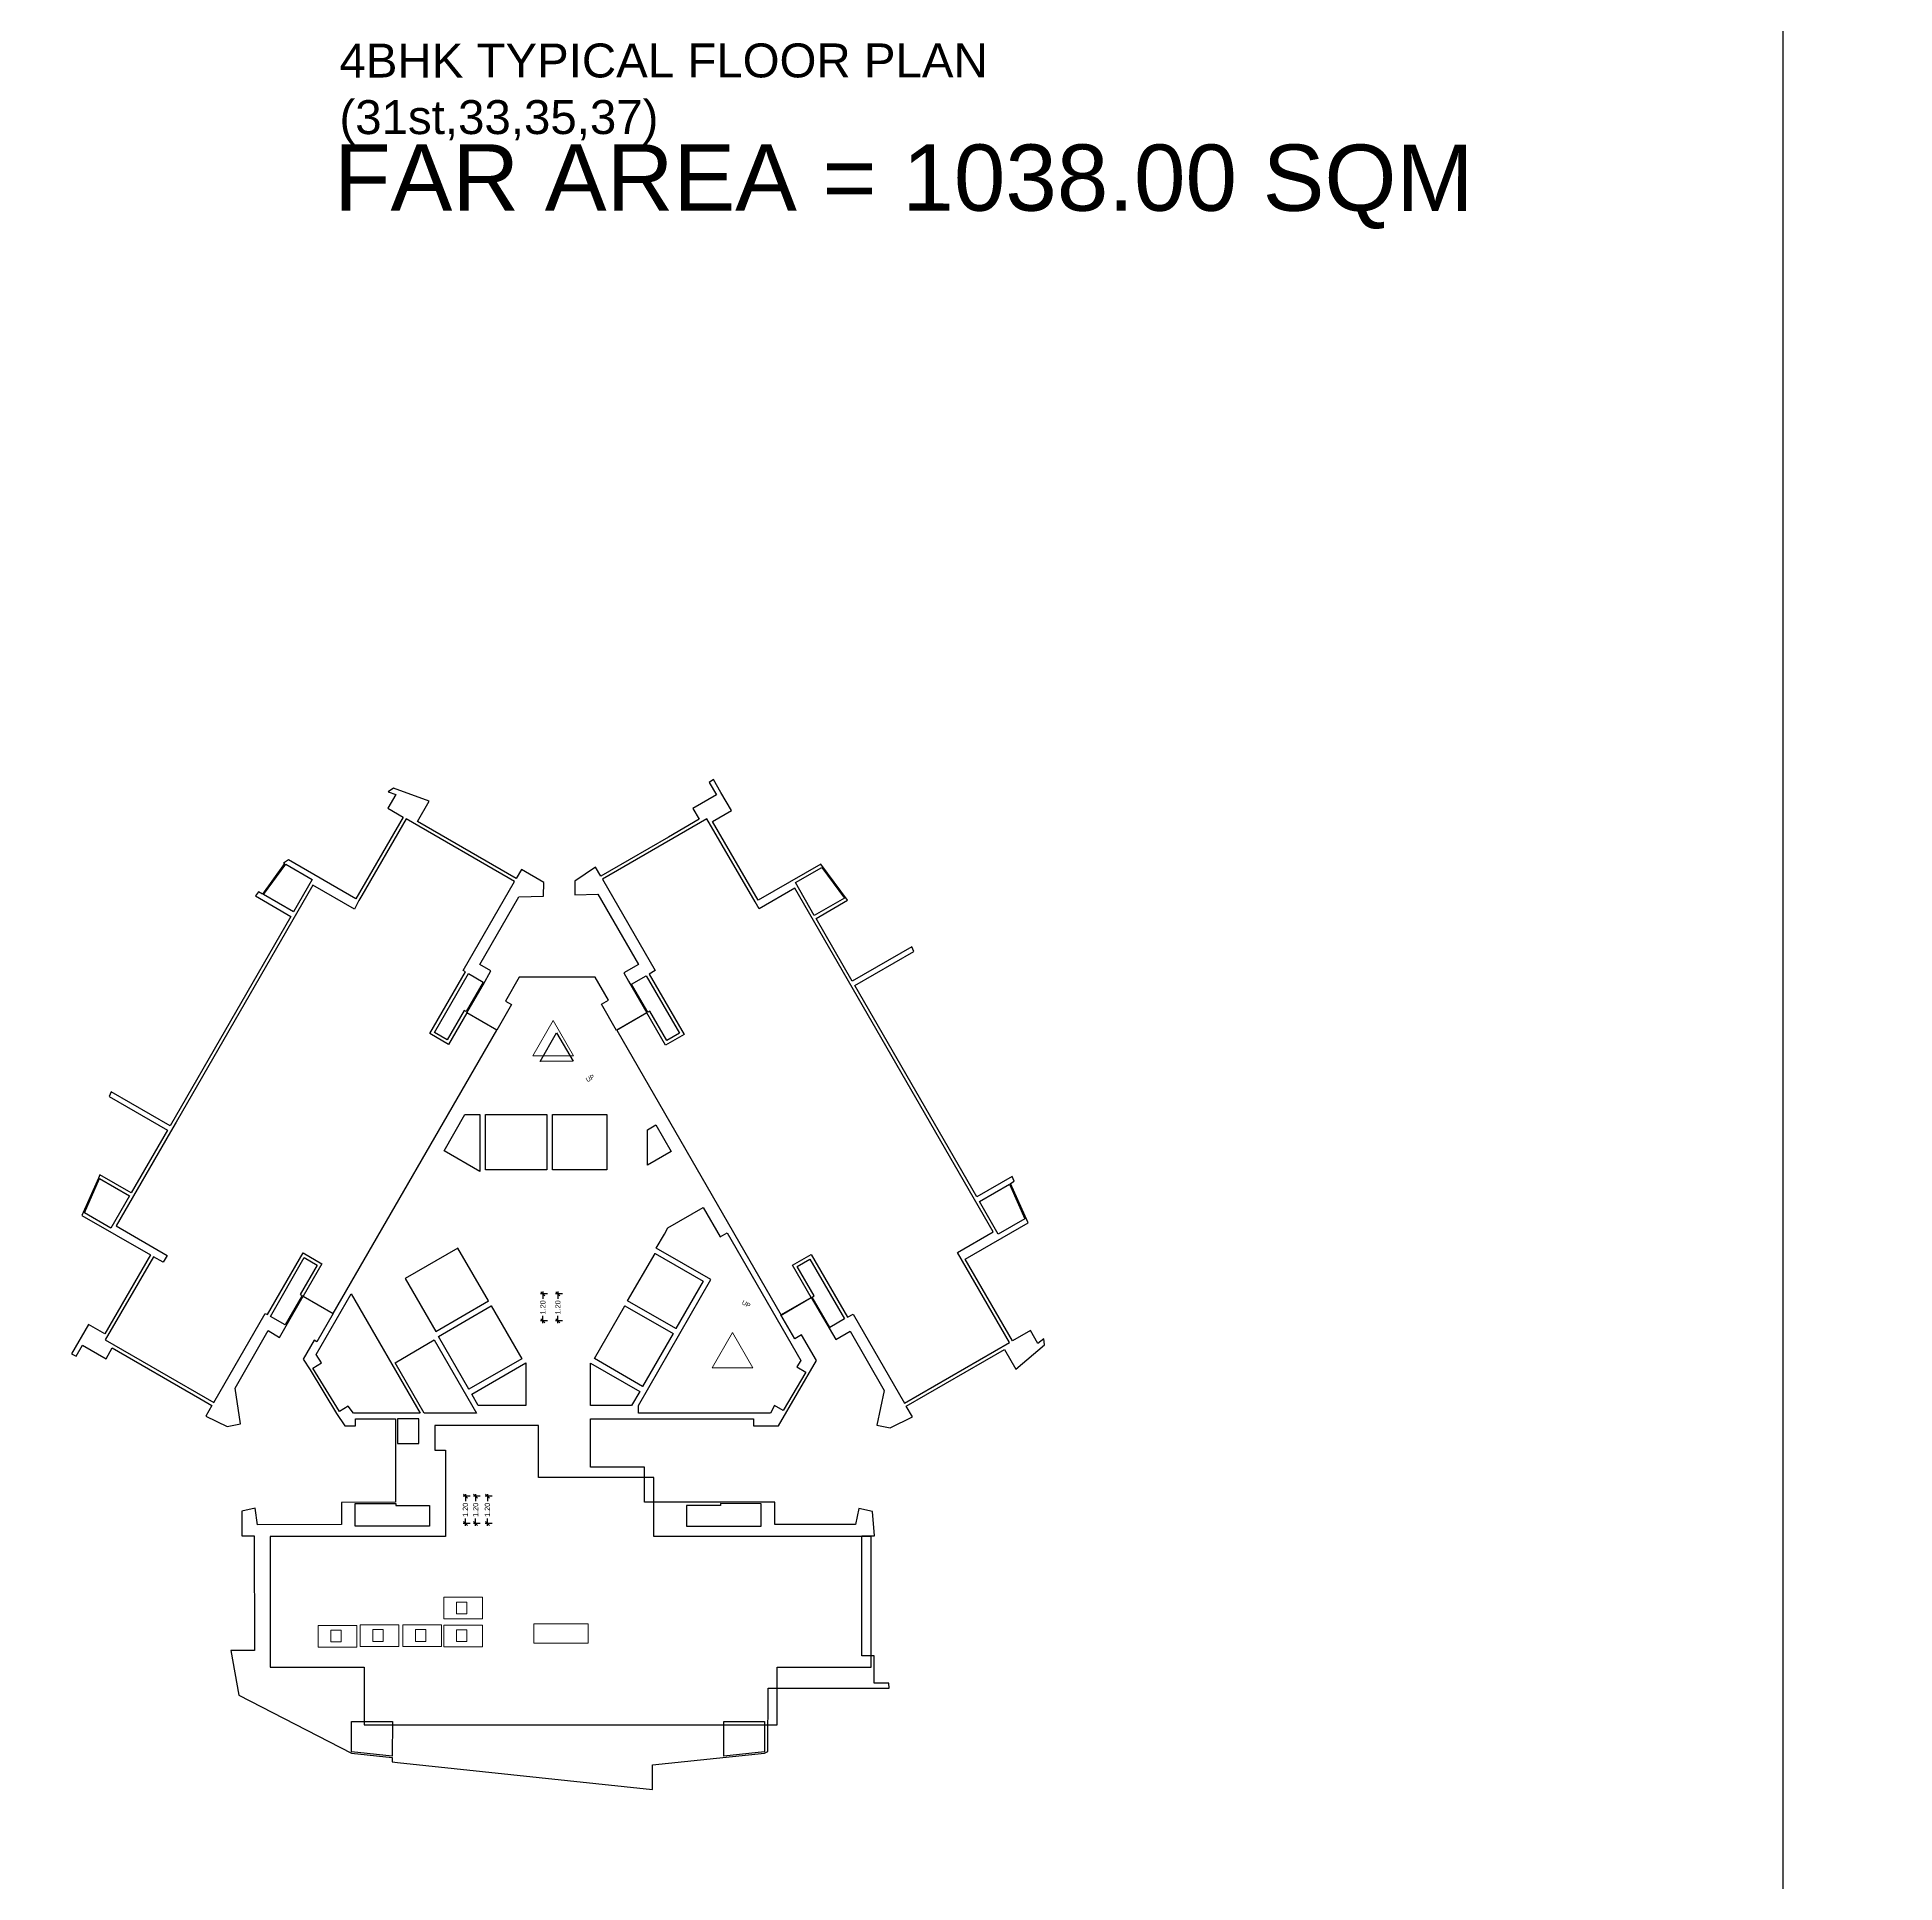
# Model space of a CAD drawing. Header units: metres. Extents: x 256329 to 886268, y -249371 to 355.
# Drawn here: x 281942.4 to 282024.5, y -721.7 to -640.1 of the extents above; entities that cross this region are included whole.
import ezdxf

# ---------------------------------------------------------------- set-up
doc = ezdxf.new("R2010")
doc.units = ezdxf.units.M
doc.header["$MEASUREMENT"] = 0
doc.header["$PDMODE"] = 35
doc.linetypes.add('CONTINOUS', pattern=[0])
doc.layers.get('0').update_dxf_attribs({"lineweight": 18})
doc.layers.get('Defpoints').update_dxf_attribs({"lineweight": 20})
doc.layers.add('A_TEXT', color=4, linetype='Continuous', lineweight=0, transparency=0.3)
for name, color, linetype, lineweight in [('BLK_1_FLR_37_BATH', 7, 'Continuous', 0), ('BLK_1_FLR_37_EXIT_WIDTH_DOOR', 7, 'Continuous', 0), ('BLK_1_FLR_37_LIFT_10', 7, 'Continuous', 0), ('BLK_1_FLR_37_LIFT_11', 7, 'Continuous', 0), ('BLK_1_FLR_37_LIFT_12', 7, 'Continuous', 0), ('BLK_1_FLR_37_LIFT_7', 7, 'Continuous', 0), ('BLK_1_FLR_37_LIFT_8', 7, 'Continuous', 0), ('BLK_1_FLR_37_LIFT_9', 7, 'Continuous', 0), ('BLK_1_FLR_37_UNITFA', 7, 'Continuous', 0)]:
    doc.layers.add(name, color=color, linetype=linetype, lineweight=lineweight)
for name, color, linetype in [('BLK_1_FLR_37_BLT_UP_AREA', 25, 'Continuous'), ('BLK_1_FLR_37_BLT_UP_AREA_DEDUCT', 25, 'Continuous'), ('BLK_1_FLR_37_CARPET_AREA', 25, 'Continuous'), ('BLK_1_FLR_37_FAR_AREA_DEDUCT', 7, 'Continuous'), ('BLK_1_FLR_37_WATER_CLOSET', 2, 'Continuous')]:
    doc.layers.add(name, color=color, linetype=linetype)
doc.layers.add('BLK_1_FLR_37_EXIT_WIDTH_STAIR', color=7, linetype='Continuous', plot=False)
doc.layers.add('SPA COMMENT', color=7, linetype='Continuous', true_color=0xeb0505)
doc.styles.add('Arial', font='arial.ttf')
doc.styles.get("Standard").update_dxf_attribs({"font": 'arial.ttf'})
doc.dimstyles.new('METRIC DIM', dxfattribs={"dimtxt": 0.23, "dimasz": 0.18, "dimexe": 0.1, "dimexo": 0.1, "dimgap": 0.09, "dimtad": 0, "dimzin": 0, "dimdsep": 46, "dimtxsty": 'Standard', "dimblk": 'OBLIQUE', "dimcen": 0, "dimdle": 0.1, "dimclrd": 147, "dimclre": 147, "dimclrt": 7, "dimadec": 0, "dimazin": 0, "dimtfac": 1, "dimtofl": 0, "dimtmove": 0, "dimatfit": 2, "dimfxl": 0.125, "dimtolj": 1, "dimtzin": 0, "dimarcsym": 0})

# ---------------------------------------------------------------- blocks, each defined once
blk = doc.blocks.new('_Oblique')
at = {"color": 0, "linetype": 'ByBlock', "lineweight": -2}
blk.add_line((-0.5, -0.5), (0.5, 0.5), dxfattribs=at)
blk = doc.blocks.new('*D137')
at = {"layer": 'BLK_1_FLR_37_EXIT_WIDTH_DOOR', "color": 147, "lineweight": -2, "transparency": 16777216}
for p, q in [((281962.506594, -704.585957), (281962.199531, -704.585957)), ((281962.299531, -704.485957), (281962.299531, -704.809257)), ((281962.506594, -705.787557), (281962.199531, -705.787557)), ((281962.299531, -705.887557), (281962.299531, -705.564257))]:
    blk.add_line(p, q, dxfattribs=at)
at = {"layer": 'Defpoints', "color": 0, "transparency": 16777216}
for p in [(281962.606594, -704.585957), (281962.299531, -705.787557), (281962.606594, -705.787557)]:
    blk.add_point(p, dxfattribs=at)
at = {"layer": 'BLK_1_FLR_37_EXIT_WIDTH_DOOR', "color": 147, "lineweight": -2, "transparency": 16777216, "xscale": 0.18, "yscale": 0.18, "zscale": 0.18}
for p, rotation in [((281962.299531, -704.585957), 90), ((281962.299531, -705.787557), 270)]:
    blk.add_blockref('_Oblique', p, dxfattribs=dict(at, rotation=rotation))
at = {"layer": 'BLK_1_FLR_37_EXIT_WIDTH_DOOR', "color": 7, "transparency": 16777216, "insert": (281962.299531, -705.186757), "char_height": 0.23, "attachment_point": 5, "rotation": 90}
blk.add_mtext('\\A1;1.20', dxfattribs=at)
blk = doc.blocks.new('*D138')
at = {"layer": 'BLK_1_FLR_37_EXIT_WIDTH_DOOR', "color": 147, "lineweight": -2, "transparency": 16777216}
for p, q in [((281961.986026, -704.585957), (281961.678963, -704.585957)), ((281961.778963, -704.485957), (281961.778963, -704.809257)), ((281961.986026, -705.787557), (281961.678963, -705.787557)), ((281961.778963, -705.887557), (281961.778963, -705.564257))]:
    blk.add_line(p, q, dxfattribs=at)
at = {"layer": 'Defpoints', "color": 0, "transparency": 16777216}
for p in [(281962.086026, -704.585957), (281961.778963, -705.787557), (281962.086026, -705.787557)]:
    blk.add_point(p, dxfattribs=at)
at = {"layer": 'BLK_1_FLR_37_EXIT_WIDTH_DOOR', "color": 147, "lineweight": -2, "transparency": 16777216, "xscale": 0.18, "yscale": 0.18, "zscale": 0.18}
for p, rotation in [((281961.778963, -704.585957), 90), ((281961.778963, -705.787557), 270)]:
    blk.add_blockref('_Oblique', p, dxfattribs=dict(at, rotation=rotation))
at = {"layer": 'BLK_1_FLR_37_EXIT_WIDTH_DOOR', "color": 7, "transparency": 16777216, "insert": (281961.778963, -705.186757), "char_height": 0.23, "attachment_point": 5, "rotation": 90}
blk.add_mtext('\\A1;1.20', dxfattribs=at)
blk = doc.blocks.new('*D139')
at = {"layer": 'BLK_1_FLR_37_EXIT_WIDTH_DOOR', "color": 147, "lineweight": -2, "transparency": 16777216}
for p, q in [((281961.535647, -704.585957), (281961.228584, -704.585957)), ((281961.328584, -704.485957), (281961.328584, -704.809257)), ((281961.535647, -705.787557), (281961.228584, -705.787557)), ((281961.328584, -705.887557), (281961.328584, -705.564257))]:
    blk.add_line(p, q, dxfattribs=at)
at = {"layer": 'Defpoints', "color": 0, "transparency": 16777216}
for p in [(281961.635647, -704.585957), (281961.328584, -705.787557), (281961.635647, -705.787557)]:
    blk.add_point(p, dxfattribs=at)
at = {"layer": 'BLK_1_FLR_37_EXIT_WIDTH_DOOR', "color": 147, "lineweight": -2, "transparency": 16777216, "xscale": 0.18, "yscale": 0.18, "zscale": 0.18}
for p, rotation in [((281961.328584, -704.585957), 90), ((281961.328584, -705.787557), 270)]:
    blk.add_blockref('_Oblique', p, dxfattribs=dict(at, rotation=rotation))
at = {"layer": 'BLK_1_FLR_37_EXIT_WIDTH_DOOR', "color": 7, "transparency": 16777216, "insert": (281961.328584, -705.186757), "char_height": 0.23, "attachment_point": 5, "rotation": 90}
blk.add_mtext('\\A1;1.20', dxfattribs=at)
blk = doc.blocks.new('*D140')
at = {"layer": 'BLK_1_FLR_37_EXIT_WIDTH_STAIR', "color": 147, "lineweight": -2, "transparency": 16777216}
for p, q in [((281964.959089, -695.637078), (281964.652026, -695.637078)), ((281964.752026, -695.537078), (281964.752026, -695.860378)), ((281964.752026, -696.938678), (281964.752026, -696.615378)), ((281964.959089, -696.838678), (281964.652026, -696.838678))]:
    blk.add_line(p, q, dxfattribs=at)
at = {"layer": 'Defpoints', "color": 0, "transparency": 16777216}
for p in [(281965.059089, -695.637078), (281964.752026, -696.838678), (281965.059089, -696.838678)]:
    blk.add_point(p, dxfattribs=at)
at = {"layer": 'BLK_1_FLR_37_EXIT_WIDTH_STAIR', "color": 147, "lineweight": -2, "transparency": 16777216, "xscale": 0.18, "yscale": 0.18, "zscale": 0.18}
for p, rotation in [((281964.752026, -695.637078), 90), ((281964.752026, -696.838678), 270)]:
    blk.add_blockref('_Oblique', p, dxfattribs=dict(at, rotation=rotation))
at = {"layer": 'BLK_1_FLR_37_EXIT_WIDTH_STAIR', "color": 7, "transparency": 16777216, "insert": (281964.752026, -696.237878), "char_height": 0.23, "attachment_point": 5, "rotation": 90}
blk.add_mtext('\\A1;1.20', dxfattribs=at)
blk = doc.blocks.new('*D141')
at = {"layer": 'BLK_1_FLR_37_EXIT_WIDTH_STAIR', "color": 147, "lineweight": -2, "transparency": 16777216}
for p, q in [((281965.620035, -695.637078), (281965.312971, -695.637078)), ((281965.412971, -695.537078), (281965.412971, -695.860378)), ((281965.412971, -696.938678), (281965.412971, -696.615378)), ((281965.620035, -696.838678), (281965.312971, -696.838678))]:
    blk.add_line(p, q, dxfattribs=at)
at = {"layer": 'Defpoints', "color": 0, "transparency": 16777216}
for p in [(281965.720035, -695.637078), (281965.412971, -696.838678), (281965.720035, -696.838678)]:
    blk.add_point(p, dxfattribs=at)
at = {"layer": 'BLK_1_FLR_37_EXIT_WIDTH_STAIR', "color": 147, "lineweight": -2, "transparency": 16777216, "xscale": 0.18, "yscale": 0.18, "zscale": 0.18}
for p, rotation in [((281965.412971, -695.637078), 90), ((281965.412971, -696.838678), 270)]:
    blk.add_blockref('_Oblique', p, dxfattribs=dict(at, rotation=rotation))
at = {"layer": 'BLK_1_FLR_37_EXIT_WIDTH_STAIR', "color": 7, "transparency": 16777216, "insert": (281965.412971, -696.237878), "char_height": 0.23, "attachment_point": 5, "rotation": 90}
blk.add_mtext('\\A1;1.20', dxfattribs=at)

msp = doc.modelspace()

# ---------------------------------------------------------------- linework, layer by layer
at = {"color": 5, "linetype": 'CONTINOUS', "elevation": 0.042641}
for points in [[(281964.303595, -685.121857), (281965.200404, -683.561173)], [(281966.103595, -685.121857), (281965.200404, -683.561173)], [(281966.103595, -685.121857), (281964.303595, -685.121857)], [(281972.225292, -698.917575), (281973.122102, -697.356891)], [(281974.025292, -698.917575), (281973.122102, -697.356891)], [(281974.025292, -698.917575), (281972.225292, -698.917575)]]:
    msp.add_lwpolyline(points, close=True, dxfattribs=at)
at = {"layer": 'BLK_1_FLR_37_BATH', "color": 3, "linetype": 'ByBlock', "lineweight": 9}
for points in [[(281962.076814, -710.002321), (281960.375014, -710.002321), (281960.375014, -709.048485), (281962.076814, -709.048485)], [(281956.528571, -711.247261), (281954.826771, -711.247261), (281954.826771, -710.293425), (281956.528571, -710.293425)], [(281958.386465, -711.221831), (281956.684665, -711.221831), (281956.684665, -710.267994), (281958.386465, -710.267994)], [(281960.269867, -711.221831), (281958.568067, -711.221831), (281958.568067, -710.267994), (281960.269867, -710.267994)], [(281962.076814, -711.234547), (281960.375014, -711.234547), (281960.375014, -710.280711), (281962.076814, -710.280711)]]:
    msp.add_lwpolyline(points, close=True, dxfattribs=at)
at = {"layer": 'BLK_1_FLR_37_BLT_UP_AREA', "color": 14, "elevation": 0.042641}
msp.add_lwpolyline([(281964.78582, -677.468037), (281963.805263, -676.892687), (281963.577368, -677.288052), (281959.216302, -674.773855), (281959.733104, -673.878767), (281958.154791, -673.295614), (281957.921753, -673.454653), (281958.255019, -673.580276), (281957.907207, -674.184485), (281958.573207, -674.572383), (281956.493447, -678.187429), (281953.506705, -676.463206), (281953.293111, -676.605427), (281953.338111, -676.63141), (281952.369635, -677.977322), (281952.188713, -677.872937), (281952.051954, -678.05956), (281952.233657, -678.164547), (281953.618386, -678.963874), (281948.27816, -688.21172), (281945.680166, -686.711697), (281945.586922, -686.923445), (281948.16362, -688.411156), (281946.56358, -691.183017), (281945.179183, -690.383255), (281945.117405, -690.52344), (281944.387581, -692.178968), (281947.409948, -693.923325), (281945.399851, -697.4048), (281944.681022, -696.989749), (281943.930957, -698.289021), (281944.137021, -698.392233), (281944.137021, -698.392233), (281944.415577, -697.909759), (281945.45044, -698.511015), (281945.726565, -698.031495), (281949.590585, -700.263069), (281950.130959, -700.575078), (281949.855857, -701.051532), (281950.808228, -701.510234), (281951.396393, -701.391744), (281951.152717, -699.808501), (281952.619687, -697.26826), (281953.109812, -697.563618), (281953.405681, -697.051163), (281954.161561, -695.742786), (281955.486315, -696.507689), (281954.760389, -697.764889), (281954.640329, -697.695639), (281954.157032, -698.533544), (281954.461878, -699.00575), (281955.639813, -700.922034), (281955.999355, -701.479289), (281956.473769, -701.479287), (281956.473769, -701.170399), (281958.246068, -701.168129), (281958.246069, -702.404279), (281958.246073, -704.851878), (281955.851845, -704.856524), (281955.852066, -705.840161), (281952.145831, -705.843581), (281952.035724, -705.10517), (281951.447299, -705.244978, -0.002797), (281951.451519, -706.341303), (281952.001507, -706.341303), (281952.006799, -711.406259), (281951.455142, -711.406264), (281950.962562, -711.406255), (281951.313622, -713.375203), (281956.301355, -715.932864), (281958.096415, -716.122541), (281958.096749, -716.323525), (281958.326724, -716.34958), (281969.59917, -717.539447), (281969.599161, -716.455681), (281974.544455, -715.933024), (281974.694304, -715.866564), (281974.699305, -713.068983), (281980.044314, -713.068969), (281980.028577, -712.838964), (281979.394093, -712.838142), (281979.394084, -711.638143), (281978.844406, -711.638147), (281978.844362, -706.341303), (281979.394394, -706.341303), (281979.314253, -705.261974), (281978.710409, -705.132864), (281978.559436, -705.838963), (281974.994848, -705.838964), (281974.994848, -704.848269), (281969.244694, -704.850898), (281969.246993, -703.302133), (281966.85344, -703.302135), (281966.853444, -701.167858), (281974.057229, -701.168712), (281974.057052, -701.474772), (281975.157179, -701.474937), (281976.834896, -698.585053), (281976.182812, -697.45543), (281975.879691, -697.630409), (281975.270185, -696.575497), (281976.604741, -695.805222), (281977.693912, -697.663553), (281978.333565, -697.295428), (281979.827881, -699.91197), (281979.50974, -701.439262), (281980.08913, -701.564647), (281981.079317, -701.081272), (281980.803447, -700.603306), (281985.143811, -698.099369), (281985.646486, -698.970119), (281986.919193, -697.891984), (281986.88067, -697.623094), (281986.623422, -697.841034), (281986.289383, -697.262824), (281985.492909, -697.72249), (281983.408442, -694.109369), (281986.184432, -692.507011), (281985.406864, -690.763184), (281985.570865, -690.66839), (281985.478512, -690.457526), (281983.921194, -691.356438), (281978.531361, -682.017569), (281981.137324, -680.51324), (281981.044146, -680.301457), (281978.415232, -681.818252), (281976.817195, -679.049201), (281978.20173, -678.25017), (281977.032246, -676.650457), (281974.255576, -678.25193), (281972.243871, -674.771429), (281973.085407, -674.285714), (281972.617802, -673.481834), (281972.292449, -672.918911), (281972.104008, -673.04562), (281972.420972, -673.595543), (281971.38199, -674.194391), (281971.65776, -674.672226), (281970.297024, -675.456513), (281967.691096, -676.960754), (281967.308486, -677.181326), (281967.079229, -676.782638), (281966.162316, -677.411221), (281966.162316, -678.011221), (281967.185602, -677.983212), (281968.979764, -681.086846), (281968.327733, -681.464353), (281968.53453, -681.822955), (281968.534585, -681.821828), (281969.345909, -683.226784), (281968.008716, -683.998917), (281967.341421, -682.839356), (281967.644556, -682.664369), (281967.057611, -681.647587), (281963.707746, -681.647661), (281963.098068, -682.704608), (281963.366208, -682.859279), (281962.71108, -683.994), (281961.386274, -683.22912), (281962.106584, -681.983531), (281962.456273, -681.374397), (281961.960529, -681.08815), (281963.687402, -678.098684), (281964.784236, -678.068575)], format="xyb", close=True, dxfattribs=at)
at = {"layer": 'BLK_1_FLR_37_BLT_UP_AREA_DEDUCT', "color": 14}
for points, elevation in [([(281953.388058, -676.659339), (281954.558506, -677.335335), (281953.733422, -678.764796), (281952.404453, -678.001605)], 0.042641), ([(281975.906734, -677.472376), (281977.077699, -676.796034), (281978.069122, -678.152056), (281976.74183, -678.918607)], 0.042641), ([(281961.458273, -681.490471), (281962.113453, -681.869426), (281961.363003, -683.169787), (281961.276106, -683.119582), (281960.526258, -684.418708), (281959.955751, -684.089321)], 0.042641), ([(281968.66222, -681.965185), (281969.319668, -681.584001), (281970.787441, -684.126612), (281970.224908, -684.451616), (281969.473712, -683.150726), (281969.386674, -683.200985)], 0.042641), ([(281965.35755, -684.109264), (281966.084361, -685.367677), (281964.631138, -685.368157)], 0.042641), ([(281960.382896, -689.325063), (281961.308448, -687.723269), (281961.968876, -687.723104), (281961.969504, -690.230378)], 0.042641), ([(281964.920517, -690.169166), (281962.219904, -690.169166), (281962.219904, -687.719842), (281964.920517, -687.719842)], 0.042641), ([(281967.569904, -690.167828), (281965.169291, -690.167828), (281965.169291, -687.718428), (281967.569904, -687.718428)], 0.042641), ([(281969.376106, -688.387652), (281969.736003, -688.179766), (281970.417489, -689.35725), (281969.372248, -689.960944)], 0.042641), ([(281944.492892, -692.066035), (281945.163243, -690.543725), (281946.488263, -691.312817), (281945.663173, -692.741887)], 0.042641), ([(281984.036182, -691.555581), (281985.362769, -690.788478), (281986.041519, -692.326424), (281984.871156, -693.002033)], 0.042641), ([(281952.715915, -696.638481), (281954.211003, -694.039498), (281954.781513, -694.368878), (281954.031365, -695.667819), (281954.118296, -695.717964), (281953.368178, -697.016863)], 0.042641), ([(281960.990786, -693.619061), (281958.664582, -694.961943), (281960.014467, -697.300278), (281962.343231, -695.955918)], 0.124096), ([(281969.706689, -693.866159), (281971.833782, -695.079595), (281970.624397, -697.176413), (281968.491417, -695.944808)], 0.159639), ([(281975.985036, -694.43084), (281976.547769, -694.106181), (281978.075083, -696.751621), (281977.424829, -697.125259), (281976.649422, -695.78184), (281976.736025, -695.73185)], 0.042641), ([(281954.591561, -698.923564), (281954.966677, -698.685306), (281954.727128, -698.322783), (281956.275914, -695.639935), (281959.33184, -700.919443), (281956.38202, -700.92018), (281956.148926, -700.597896), (281955.769012, -700.839064)], 0.042641), ([(281960.134343, -697.519742), (281962.472678, -696.169857), (281963.822563, -698.508192), (281961.484228, -699.858077)], 0.042641), ([(281967.026429, -698.503772), (281968.37839, -696.166637), (281970.499703, -697.392414), (281969.147742, -699.72955)], 0.042641), ([(281958.219406, -698.692875), (281959.94228, -697.676986), (281961.813463, -700.916521), (281959.50504, -700.918663)], 0.124096), ([(281961.609218, -700.074589), (281963.996746, -698.696305), (281963.996924, -700.57017), (281961.895423, -700.570369)], 0.042641), ([(281966.854743, -698.697666), (281969.028948, -699.952147), (281968.669312, -700.56885), (281966.855225, -700.569316)], 0.042641), ([(281958.325299, -702.253265), (281959.276147, -702.25327), (281959.276147, -701.168129), (281958.326211, -701.168129)], 0.042641), ([(281956.451953, -704.909655), (281958.246892, -704.909522), (281958.246892, -704.999323), (281959.746704, -704.999323), (281959.746704, -705.910644), (281956.451596, -705.911229)], 0.042641), ([(281971.099215, -704.999322), (281971.099215, -705.901391), (281974.401334, -705.901024), (281974.394759, -705.691304), (281974.394852, -705.691305), (281974.394852, -705.125744), (281974.394849, -704.913704), (281972.599026, -704.899339), (281972.599026, -704.999322)], 0.042641), ([(281956.301507, -714.539652), (281958.100451, -714.539544), (281958.096059, -716.072335), (281956.301365, -715.882628)], 0.042641), ([(281972.74547, -714.539688), (281974.544412, -714.539653), (281974.544553, -715.882627), (281972.750064, -716.073967)], 0.042641)]:
    msp.add_lwpolyline(points, close=True, dxfattribs=dict(at, elevation=elevation))
at = {"layer": 'BLK_1_FLR_37_CARPET_AREA', "color": 14, "elevation": 0.085282}
msp.add_lwpolyline([(281964.553015, -701.466231), (281959.982453, -701.466233), (281959.980946, -702.549611), (281960.453016, -702.549611), (281960.452953, -702.799819), (281960.453002, -702.799819), (281960.453017, -703.600345), (281960.453031, -703.600345), (281960.453026, -704.348157), (281960.453009, -704.347281), (281960.453009, -705.14745), (281960.453014, -705.14745), (281960.453014, -706.358749), (281952.707813, -706.358771), (281952.707813, -712.134478), (281956.857811, -712.134478), (281956.857811, -714.687753), (281975.100618, -714.687777), (281975.100568, -712.134504), (281979.250619, -712.134504), (281979.250619, -706.358743), (281969.653278, -706.361), (281969.653242, -703.750266), (281966.579654, -703.750266), (281966.579654, -703.750475), (281965.379457, -703.750322), (281965.379457, -703.750248), (281964.553009, -703.750262), (281964.553004, -702.516233), (281964.553004, -702.516233)], close=True, dxfattribs=at)
at = {"layer": 'BLK_1_FLR_37_FAR_AREA_DEDUCT', "color": 14, "elevation": 0.042641}
for points in [[(281975.277373, -696.58951), (281976.604741, -695.805222), (281975.780659, -694.376667), (281976.602847, -693.902536), (281978.204176, -696.676952), (281978.454235, -696.532662), (281980.728666, -700.472971), (281985.362925, -697.796293), (281983.06687, -693.811163), (281984.640575, -692.90304), (281975.876023, -677.719401), (281974.300098, -678.629135), (281974.125164, -678.32605), (281972.001316, -674.646328), (281967.380234, -677.313981), (281969.713795, -681.356387), (281969.44952, -681.508861), (281970.992719, -684.182566), (281970.170712, -684.657009), (281969.345028, -683.227293), (281968.018515, -683.993259)], [(281962.71108, -683.994), (281961.385574, -683.229072), (281960.584187, -684.625175), (281959.749957, -684.14358), (281961.325227, -681.414858), (281961.227447, -681.359353), (281963.501722, -677.419038), (281958.708744, -674.650387), (281956.752342, -678.039226), (281956.62416, -678.263188), (281956.425303, -678.638187), (281954.591198, -677.579186), (281948.543736, -688.053364), (281948.293779, -688.486299), (281945.893554, -692.643588), (281948.144689, -693.943381), (281947.969721, -694.246412), (281947.541534, -693.99908), (281945.413469, -697.677919), (281950.207586, -700.442097), (281952.481073, -696.50472), (281952.578181, -696.560879), (281954.153536, -693.832907), (281954.986388, -694.313754), (281954.161816, -695.743022), (281955.486263, -696.507779)], [(281969.758246, -693.61697), (281970.117631, -692.997656), (281970.275016, -692.726099), (281971.835534, -691.826886), (281972.588779, -693.120624), (281972.888465, -692.947669), (281976.141597, -698.584721), (281975.97619, -698.870995), (281976.363938, -699.100296), (281975.371799, -700.803264), (281974.981809, -700.578747), (281974.811855, -700.917575), (281968.969724, -700.919036), (281968.969636, -700.569036), (281972.16636, -695.005902)]]:
    msp.add_lwpolyline(points, close=True, dxfattribs=at)
at = {"layer": 'BLK_1_FLR_37_LIFT_10', "color": 1, "linetype": 'ByBlock', "lineweight": 9, "elevation": 0.042641}
msp.add_lwpolyline([(281967.026429, -698.503772), (281968.37839, -696.166637), (281970.499703, -697.392414), (281969.147742, -699.72955)], close=True, dxfattribs=at)
at = {"layer": 'BLK_1_FLR_37_LIFT_11', "color": 1, "linetype": 'ByBlock', "lineweight": 9, "elevation": 0.042641}
msp.add_lwpolyline([(281960.134343, -697.519742), (281962.472678, -696.169857), (281963.822563, -698.508192), (281961.484228, -699.858077)], close=True, dxfattribs=at)
at = {"layer": 'BLK_1_FLR_37_LIFT_12', "color": 2, "linetype": 'ByBlock', "lineweight": 9, "elevation": 0.124096}
msp.add_lwpolyline([(281960.990786, -693.619061), (281958.664582, -694.961943), (281960.014467, -697.300278), (281962.343231, -695.955918)], close=True, dxfattribs=at)
at = {"layer": 'BLK_1_FLR_37_LIFT_7', "color": 1, "linetype": 'ByBlock', "lineweight": 9, "elevation": 0.042641}
msp.add_lwpolyline([(281964.920517, -690.169166), (281962.219904, -690.169166), (281962.219904, -687.719842), (281964.920517, -687.719842)], close=True, dxfattribs=at)
at = {"layer": 'BLK_1_FLR_37_LIFT_8', "color": 1, "linetype": 'ByBlock', "lineweight": 9, "elevation": 0.042641}
msp.add_lwpolyline([(281967.569904, -690.167828), (281965.169291, -690.167828), (281965.169291, -687.718428), (281967.569904, -687.718428)], close=True, dxfattribs=at)
at = {"layer": 'BLK_1_FLR_37_LIFT_9', "color": 1, "linetype": 'ByBlock', "lineweight": 9, "elevation": 0.159639}
msp.add_lwpolyline([(281969.706689, -693.866159), (281971.833782, -695.079595), (281970.624397, -697.176413), (281968.491417, -695.944808)], close=True, dxfattribs=at)
at = {"layer": 'BLK_1_FLR_37_UNITFA', "color": 5}
msp.add_lwpolyline([(281964.348057, -710.225448), (281966.754139, -710.225448), (281966.754139, -711.07617), (281964.348057, -711.07617)], close=True, dxfattribs=at)
at = {"layer": 'BLK_1_FLR_37_WATER_CLOSET', "color": 3, "linetype": 'ByBlock', "lineweight": 9}
for points in [[(281961.388008, -709.260044), (281960.935409, -709.260044), (281960.935409, -709.776404), (281961.388008, -709.776404)], [(281955.839765, -710.504984), (281955.387166, -710.504984), (281955.387166, -711.021344), (281955.839765, -711.021344)], [(281957.697658, -710.479554), (281957.24506, -710.479554), (281957.24506, -710.995914), (281957.697658, -710.995914)], [(281959.581061, -710.479554), (281959.128462, -710.479554), (281959.128462, -710.995914), (281959.581061, -710.995914)], [(281961.388008, -710.49227), (281960.935409, -710.49227), (281960.935409, -711.00863), (281961.388008, -711.00863)]]:
    msp.add_lwpolyline(points, close=True, dxfattribs=at)
at = {"layer": 'SPA COMMENT'}
msp.add_lwpolyline([(282019.533834, -923.457838), (281905.092794, -923.457838), (281905.092794, 21.834427), (282019.533834, 21.834427)], close=True, dxfattribs=at)

# ---------------------------------------------------------------- texts
at = {"layer": 'A_TEXT', "lineweight": 0, "style": 'Arial'}
for s, insert, char_height, width, attachment_point, rotation in [('4BHK TYPICAL FLOOR PLAN\\P\\pxt17;(31st,33,35,37)', (281955.762721, -644.849295, 0.982013), 1.5, 49.030574, 7, 0.01797177), ('\\pxt3,13;FAR AREA = 1038.00 SQM', (282005.866743, -648.592524, 3.731802), 2.927656, 94.998428, 9, 359.98202823), ('\\pxi2.2673,qc;UP', (281965.591964, -686.897262, 0.042641), 0.2, 2.485498, 7, 28.12797722), ('\\pxi2.2673,qc;UP', (281972.406838, -695.444468, 0.085282), 0.2, 2.485498, 7, 329.99450982)]:
    msp.add_mtext(s, dxfattribs=dict(at, insert=insert, char_height=char_height, width=width, attachment_point=attachment_point, rotation=rotation))

# ---------------------------------------------------------------- dimensions: what is measured, and where the dimension line sits
at = {"layer": 'BLK_1_FLR_37_EXIT_WIDTH_DOOR', "color": 1}
for base, p1, p2, picture, middle in [((281961.328584, -705.787557), (281961.635647, -704.585957), (281961.635647, -705.787557), '*D139', (281961.328584, -705.186757)), ((281961.778963, -705.787557), (281962.086026, -704.585957), (281962.086026, -705.787557), '*D138', (281961.778963, -705.186757)), ((281962.299531, -705.787557), (281962.606594, -704.585957), (281962.606594, -705.787557), '*D137', (281962.299531, -705.186757))]:
    dim = msp.add_linear_dim(base=base, p1=p1, p2=p2, angle=90, dimstyle='METRIC DIM', override={"dimfxl": 0.18}, dxfattribs=at)
    dim.commit()
    dim.dimension.update_dxf_attribs({"geometry": picture, "text_midpoint": middle})
at = {"layer": 'BLK_1_FLR_37_EXIT_WIDTH_STAIR', "color": 7}
for base, p1, p2, picture, middle in [((281964.752026, -696.838678), (281965.059089, -695.637078), (281965.059089, -696.838678), '*D140', (281964.752026, -696.237878)), ((281965.412971, -696.838678), (281965.720035, -695.637078), (281965.720035, -696.838678), '*D141', (281965.412971, -696.237878))]:
    dim = msp.add_linear_dim(base=base, p1=p1, p2=p2, angle=90, dimstyle='METRIC DIM', override={"dimfxl": 0.18}, dxfattribs=at)
    dim.commit()
    dim.dimension.update_dxf_attribs({"geometry": picture, "text_midpoint": middle})

doc.saveas('drawing.dxf')
